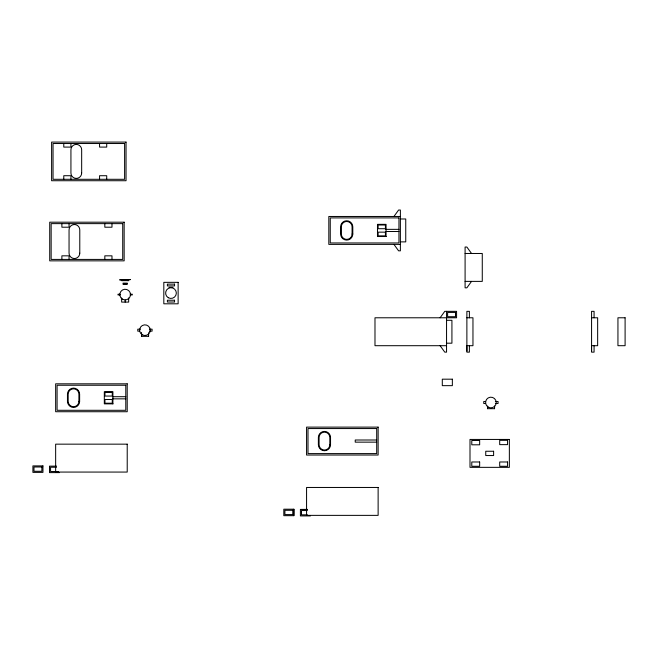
<?xml version="1.0" encoding="UTF-8"?>
<svg xmlns="http://www.w3.org/2000/svg" width="658" height="658" viewBox="0 0 658 658"><rect width="100%" height="100%" fill="white"/><g stroke="black" fill="none" stroke-linecap="round" stroke-linejoin="round"><path stroke-width="0.99" d="M471.531 253.478L466.884 247.038L465.091 247.038L465.091 287.826L466.884 287.826L471.531 281.385M466.876 351.059L466.876 346.766M591.575 351.059L591.575 346.766M393.936 216.474L398.592 210.034L400.385 210.034L400.385 250.83L398.592 250.83L393.936 244.389M440.112 317.781L444.767 311.341L456.57 311.341L456.57 317.781L374.986 317.781L374.986 345.697L446.552 345.697M400.385 216.474L328.819 216.474L328.819 244.389L400.385 244.389M400.385 218.982L405.747 218.982L405.747 241.881L400.385 241.881M385.662 229.354L398.954 229.354M385.662 231.509L398.954 231.509M386.172 236.518L377.478 236.518L377.478 224.345L386.065 224.345L386.065 236.518M465.091 253.478L482.273 253.478L482.273 281.385L465.091 281.385M121.409 280.629L128.902 280.629M123.013 283.137L127.307 283.137M123.054 283.853L127.265 283.853M123.054 284.207L127.265 284.207M168.933 287.349L173.021 287.349M120.044 294.225L118.004 294.225L118.004 294.94L120.044 294.94M130.268 294.225L132.316 294.225L132.316 294.94L130.268 294.94M466.876 317.781L472.962 317.781L472.962 345.697L466.876 345.697M591.575 317.781L597.653 317.781L597.653 345.697L591.575 345.697M446.552 320.29L451.923 320.29L451.923 343.188L446.552 343.188M140.483 329.181L137.777 329.181L137.777 331.155L139.693 331.155M149.407 329.181L152.088 329.181L152.088 331.155L149.407 331.155M148.527 336.337L148.535 332.882L148.585 336.337L141.511 336.337L141.511 332.882M112.493 396.7L125.785 396.7M112.493 398.847L125.785 398.847M485.662 401.52L483.753 401.52L483.753 403.494L485.662 403.494M495.375 401.52L498.065 401.52L498.065 403.494L495.375 403.494M113.003 403.856L104.318 403.856L104.318 391.691L112.905 391.691L112.905 403.856M487.488 408.684L494.561 408.684L494.561 406.085L494.503 408.684M376.697 440.005L355.23 440.005L355.23 442.151L376.697 442.151M56.522 466.135L49.49 466.135L49.49 472.609L59.541 472.609M56.481 467.229L50.576 467.229L50.576 471.523L58.447 471.523M293.871 509.202L283.812 509.202L283.812 515.675L293.871 515.675L293.871 509.202L293.846 515.658M300.402 509.44L307.442 509.44L300.418 509.457L300.402 515.913L310.453 515.913M307.393 510.534L301.496 510.534L301.496 514.827L307.393 514.827M440.112 345.697L444.767 352.137L446.552 352.137L446.552 311.341M594.075 317.781L594.075 311.341L591.575 311.341L591.575 352.137L594.075 352.137L594.075 345.697M487.537 406.085L487.545 408.684M469.384 317.781L469.384 311.341L466.876 311.341L466.876 352.137L469.384 352.137L469.384 345.697M141.569 332.882L141.569 336.337M130.523 294.225L130.523 294.94M128.664 298.008L128.664 302.096L121.648 302.096L121.648 298.008M128.203 279.56L128.203 280.629M127.487 279.56L127.487 280.629M125.16 300.056L125.16 302.096M122.832 279.56L122.832 280.629M122.117 279.56L122.117 280.629M119.789 294.225L119.789 294.94M111.983 223.63L111.983 227.207L104.828 227.207L104.828 223.63M111.983 259.416L111.983 255.83L104.828 255.83L104.828 259.416M106.719 143.518L106.719 147.096L99.564 147.096L99.564 143.518M106.719 179.297L106.719 175.719L99.564 175.719L99.564 179.297M70.932 143.518L70.932 147.096L63.777 147.096L63.777 143.518M70.932 179.297L70.932 175.719L63.777 175.719L63.777 179.297M69.049 223.63L69.049 227.207L61.885 227.207L61.885 223.63M69.049 259.416L69.049 255.83L61.885 255.83L61.885 259.416M126.04 142.087L51.612 142.087L51.612 180.728L126.04 180.728L126.04 142.087M124.609 143.518L53.043 143.518L53.043 179.297L124.609 179.297L124.609 143.518M398.954 217.905L330.25 217.905L330.25 242.958L398.954 242.958L398.954 217.905M124.148 222.198L49.72 222.198L49.72 260.848L124.148 260.848L124.148 222.198M122.717 223.63L51.151 223.63L51.151 259.416L122.717 259.416L122.717 223.63M385.424 224.995L378.128 224.995L378.128 228.713L385.424 228.713L385.424 224.995M385.424 232.151L378.128 232.151L378.128 235.868L385.424 235.868L385.424 232.151M130.523 279.56L119.789 279.872L130.523 279.56M178.129 282.34L163.817 282.34L163.817 303.807L178.129 303.807L178.129 282.34M174.551 284.124L167.395 284.124L167.395 285.917L174.551 285.917L174.551 284.124M174.551 300.229L167.395 300.229L167.395 302.014L174.551 302.014L174.551 300.229M455.5 312.418L447.629 312.418L447.629 316.712L455.5 316.712L455.5 312.418M625.1 317.781L617.944 317.781L617.944 345.697L625.1 345.697L625.1 317.781M452.35 379.181L442.299 379.181L442.299 385.654L452.35 385.654L452.35 379.181M127.216 383.82L55.65 383.82L55.65 411.727L127.216 411.727L127.216 383.82M125.785 385.251L57.082 385.251L57.082 410.296L125.785 410.296L125.785 385.251M112.263 392.332L104.959 392.332L104.959 396.058L112.263 396.058L112.263 392.332M112.263 399.488L104.959 399.488L104.959 403.214L112.263 403.214L112.263 399.488M378.128 427.124L306.57 427.124L306.57 455.032L378.128 455.032L378.128 427.124M376.697 428.555L308.002 428.555L308.002 453.601L376.697 453.601L376.697 428.555M509.358 439.437L470.001 439.437L470.001 467.345L509.358 467.345L509.358 439.437M507.565 440.334L499.693 440.334L499.693 444.635L507.565 444.635L507.565 440.334M479.657 440.506L471.786 440.506L471.786 444.808L479.657 444.808L479.657 440.506M127.216 444.158L55.65 444.158L55.65 472.066L127.216 472.066L127.216 444.158M493.615 451.248L485.744 451.248L485.744 455.542L493.615 455.542L493.615 451.248M479.657 461.982L471.786 461.982L471.786 466.275L479.657 466.275L479.657 461.982M507.565 461.982L499.693 461.982L499.693 466.275L507.565 466.275L507.565 461.982M42.951 465.897L32.9 465.897L32.9 472.378L42.951 472.378L42.951 465.897M41.865 466.991L33.994 466.991L33.994 471.284L41.865 471.284L41.865 466.991M378.128 487.463L306.57 487.463L306.57 515.37L378.128 515.37L378.128 487.463M292.777 510.295L284.906 510.295L284.906 514.589L292.777 514.589L292.777 510.295M352.795 234.009L352.795 226.854A6.087 6.087 0 0 0 346.708 220.767A6.087 6.087 0 0 0 340.622 226.854L340.622 234.009A6.087 6.087 0 0 0 346.708 240.096A6.087 6.087 0 0 0 352.795 234.009M352.079 234.009L352.079 226.854A5.371 5.371 0 0 0 346.708 221.483A5.371 5.371 0 0 0 341.337 226.854L341.337 234.009A5.371 5.371 0 0 0 346.708 239.38A5.371 5.371 0 0 0 352.079 234.009M330.538 444.652L330.538 437.496A6.087 6.087 0 0 0 324.46 431.418A6.087 6.087 0 0 0 318.373 437.496L318.373 444.652A6.087 6.087 0 0 0 324.46 450.738A6.087 6.087 0 0 0 330.538 444.652M329.822 444.652L329.822 437.496A5.371 5.371 0 0 0 324.46 432.133A5.371 5.371 0 0 0 319.089 437.496L319.089 444.652A5.371 5.371 0 0 0 324.46 450.023A5.371 5.371 0 0 0 329.822 444.652M81.666 173.038L81.666 149.777A5.371 5.371 0 0 0 76.303 144.415A5.371 5.371 0 0 0 70.932 149.777L70.932 173.038A5.371 5.371 0 0 0 76.303 178.4A5.371 5.371 0 0 0 81.666 173.038M79.782 253.149L79.782 229.889A5.371 5.371 0 0 0 74.412 224.526A5.371 5.371 0 0 0 69.049 229.889L69.049 253.149A5.371 5.371 0 0 0 74.412 258.52A5.371 5.371 0 0 0 79.782 253.149M79.626 401.355L79.626 394.191A6.087 6.087 0 0 0 73.548 388.113A6.087 6.087 0 0 0 67.461 394.191L67.461 401.355A6.087 6.087 0 0 0 73.548 407.434A6.087 6.087 0 0 0 79.626 401.355M78.911 401.355L78.911 394.191A5.371 5.371 0 0 0 73.548 388.829A5.371 5.371 0 0 0 68.177 394.191L68.177 401.355A5.371 5.371 0 0 0 73.548 406.718A5.371 5.371 0 0 0 78.911 401.355M122.495 299.201A5.33 5.33 0 0 0 130.49 294.587A5.33 5.33 0 0 0 122.495 289.972A5.33 5.33 0 0 0 122.495 299.201M168.292 297.72A5.371 5.371 0 0 0 176.344 293.073A5.371 5.371 0 0 0 168.292 288.426A5.371 5.371 0 0 0 168.292 297.72M488.244 407.129A5.33 5.33 0 0 0 496.239 402.507A5.33 5.33 0 0 0 488.244 397.893A5.33 5.33 0 0 0 488.244 407.129M142.268 334.782A5.33 5.33 0 0 0 150.263 330.168A5.33 5.33 0 0 0 142.268 325.554A5.33 5.33 0 0 0 142.268 334.782"/></g></svg>
